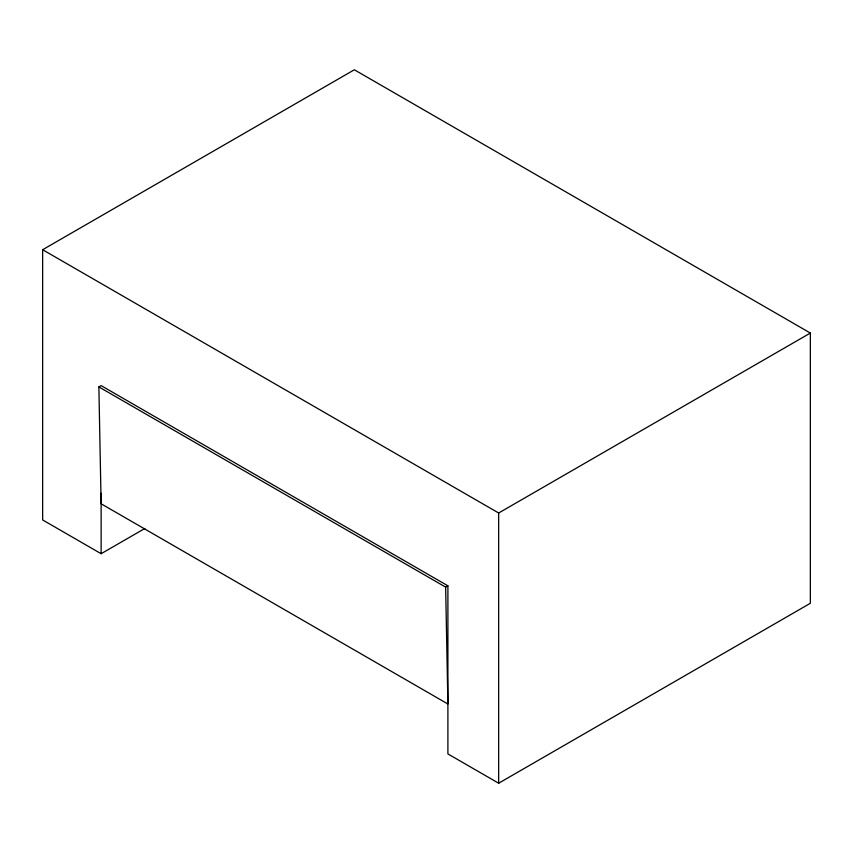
<?xml version="1.0" encoding="UTF-8"?>
<svg xmlns="http://www.w3.org/2000/svg" width="853" height="853" viewBox="0 0 853 853"><rect width="100%" height="100%" fill="white"/><g stroke="black" fill="none" stroke-linecap="round" stroke-linejoin="round"><path stroke-width="1.28" d="M144.807 528.497L101.123 553.714L42.65 519.946L42.65 249.726L354.336 69.775L810.35 333.054L810.35 603.274L498.664 783.225L447.9 753.913L447.9 585.819L101.123 385.62L98.873 386.921L101.123 503.792L447.9 704.002L445.639 587.12L98.873 386.921M42.65 249.726L498.664 513.005L810.35 333.054M445.639 587.12L447.9 585.819M498.664 513.005L498.664 783.225M101.123 493.173L101.123 553.714"/></g></svg>
